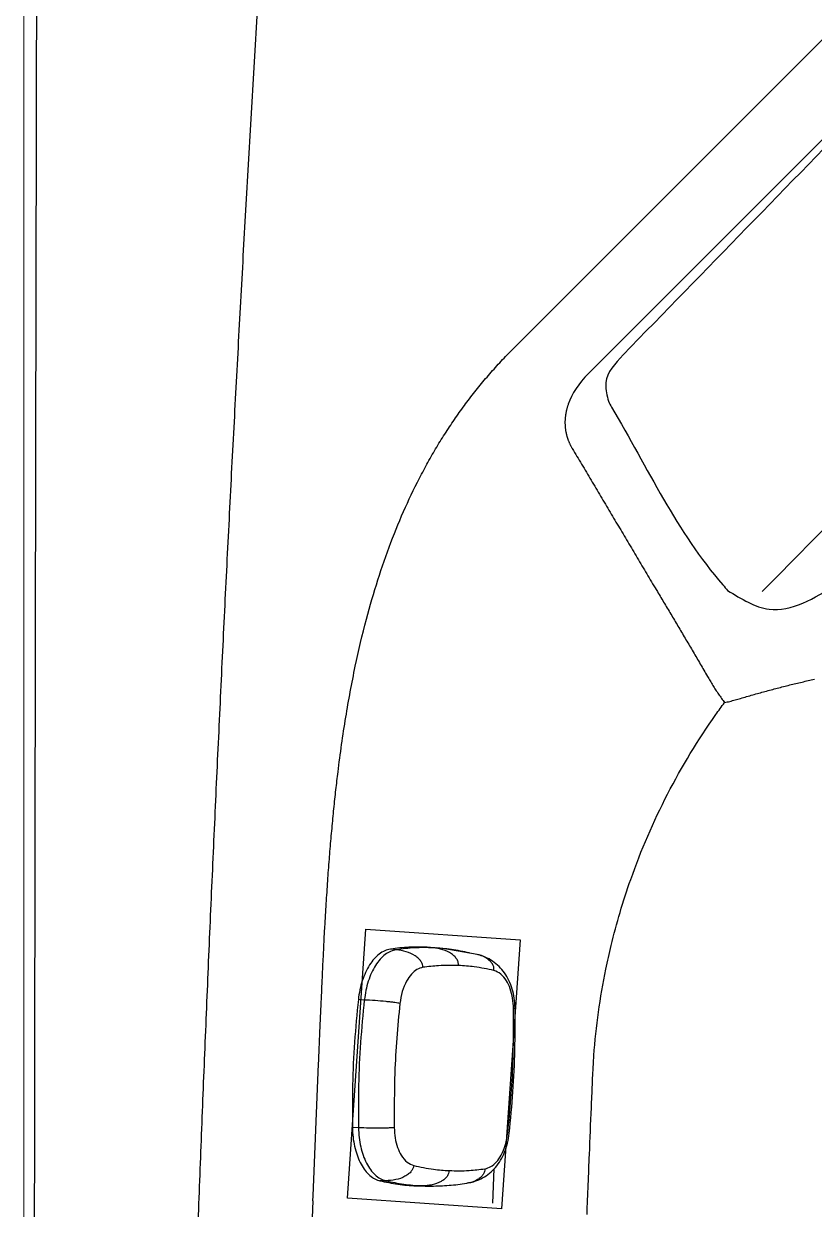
# Model space of a CAD drawing. Extents: x 528 to 612, y 788 to 934.
# Drawn here: x 527.96 to 536.03, y 869.18 to 881.27 of the extents above; entities that cross this region are included whole.
import ezdxf

# ---------------------------------------------------------------- set-up
doc = ezdxf.new("R2010")
doc.units = 0
doc.header["$MEASUREMENT"] = 0
for name, color, linetype in [('1', 4, 'Continuous'), ('DIM', 3, 'Continuous'), ('JET', 3, 'Continuous')]:
    doc.layers.add(name, color=color, linetype=linetype)

# ---------------------------------------------------------------- blocks, each defined once
blk = doc.blocks.new('Pillow Retg')
at = {"layer": '1'}
for points, knots in [([(0.428, 4.971), (0.583, 5.065), (0.863, 5.236), (1.309, 5.142), (1.832, 4.269), (2.308, 3.587), (2.691, 2.864), (2.696, 2.852)], [0, 0, 0, 0, 0.533921, 0.963649, 1.171047, 3.522005, 3.560627, 3.560627, 3.560627, 3.560627]), ([(-3.044, -2.672), (-3.051, -2.67), (-3.08, -2.662), (-3.724, -2.276), (-4.423, -1.955), (-4.975, -1.464), (-4.994, -1.448)], [11.621374, 11.621374, 11.621374, 11.621374, 11.643352, 11.711054, 13.84981, 13.926258, 13.926258, 13.926258, 13.926258])]:
    blk.add_open_spline(points, degree=3, knots=knots, dxfattribs=at)
for points in [[(-5.004, -1.096), (1.142, 4.968)], [(-4.93, -0.332), (0.428, 4.971)], [(2.696, 2.852), (2.692, 2.657), (2.591, 2.517)], [(-4.994, -1.448), (-5.184, -1.025), (-4.93, -0.332)], [(-2.591, -2.517), (-2.875, -2.694), (-3.044, -2.672)]]:
    blk.add_spline(points, degree=3, dxfattribs=at)
blk.add_open_spline([(2.591, 2.517), (0.864, 0.839), (-0.864, -0.839), (-2.591, -2.517)], degree=3, dxfattribs=at)
blk = doc.blocks.new('speaker')
at = {"layer": '1', "color": 3, "linetype": 'Continuous', "lineweight": 25}
for p, q in [((-0.157, 1.186), (-0.144, 1.189)), ((-0.144, 1.189), (0.214, 1.208)), ((0.212, 1.208), (0.273, 1.207)), ((0.272, 1.205), (0.374, 1.202)), ((0.313, 1.203), (0.374, 1.202)), ((0.683, 1.141), (0.743, 1.14)), ((0.74, 1.141), (0.743, 1.14)), ((0.948, 0.594), (1.009, 0.591)), ((0.858, -0.707), (0.919, -0.712)), ((-0.564, -0.965), (-0.588, -1.316)), ((-0.564, -0.965), (-0.588, -1.316)), ((-0.305, -1.143), (-0.318, -1.138)), ((0.145, -1.222), (0.05, -1.21)), ((0.112, -1.22), (0.051, -1.213)), ((0.206, -1.229), (0.111, -1.218)), ((0.145, -1.222), (0.206, -1.229)), ((0.52, -1.212), (0.58, -1.219)), ((0.588, -1.218), (0.58, -1.219))]:
    blk.add_line(p, q, dxfattribs=at)
for points, knots in [([(-0.589, 0.689), (-0.584, 0.722), (-0.573, 0.788), (-0.54, 0.879), (-0.498, 0.962), (-0.444, 1.034), (-0.381, 1.093), (-0.308, 1.139), (-0.238, 1.17), (-0.19, 1.179), (-0.171, 1.183)], [0, 0, 0, 0, 0.137423, 0.271063, 0.402521, 0.532791, 0.660804, 0.787455, 0.913938, 1, 1, 1, 1]), ([(-0.332, 1.045), (-0.331, 1.054), (-0.329, 1.076), (-0.313, 1.105), (-0.288, 1.132), (-0.239, 1.164), (-0.189, 1.184), (-0.15, 1.186), (-0.143, 1.187)], [0, 0, 0, 0, 0.100117, 0.216215, 0.355977, 0.521939, 0.915145, 1, 1, 1, 1]), ([(0.032, 1.054), (0.034, 1.064), (0.038, 1.085), (0.056, 1.115), (0.083, 1.142), (0.134, 1.174), (0.212, 1.2), (0.278, 1.202), (0.313, 1.203)], [0, 0, 0, 0, 0.075049, 0.162076, 0.266841, 0.391246, 0.685996, 1, 1, 1, 1]), ([(0.313, 1.203), (0.375, 1.198), (0.499, 1.186), (0.622, 1.156), (0.683, 1.141)], [0, 0, 0, 0, 0.5, 1, 1, 1, 1]), ([(0.374, 1.202), (0.435, 1.196), (0.558, 1.185), (0.679, 1.156), (0.74, 1.141)], [0, 0, 0, 0, 0.500001, 1, 1, 1, 1]), ([(0.392, 0.994), (0.395, 1.003), (0.4, 1.025), (0.419, 1.054), (0.448, 1.08), (0.502, 1.112), (0.582, 1.138), (0.649, 1.14), (0.683, 1.141)], [0, 0, 0, 0, 0.07505, 0.162076, 0.266839, 0.391242, 0.685992, 1, 1, 1, 1]), ([(0.683, 1.141), (0.702, 1.135), (0.739, 1.121), (0.79, 1.081), (0.836, 1.027), (0.876, 0.959), (0.908, 0.879), (0.931, 0.79), (0.946, 0.694), (0.947, 0.628), (0.948, 0.594)], [0, 0, 0, 0, 0.125505, 0.249704, 0.373992, 0.499776, 0.625678, 0.750079, 0.874386, 1, 1, 1, 1]), ([(0.743, 1.14), (0.762, 1.134), (0.799, 1.12), (0.851, 1.079), (0.897, 1.025), (0.937, 0.957), (0.969, 0.876), (0.992, 0.787), (1.007, 0.691), (1.009, 0.624), (1.009, 0.591)], [0, 0, 0, 0, 0.125114, 0.25021, 0.375201, 0.5, 0.624799, 0.74979, 0.874886, 1, 1, 1, 1]), ([(-0.575, 0.682), (-0.568, 0.717), (-0.556, 0.788), (-0.519, 0.881), (-0.469, 0.963), (-0.405, 1.024), (-0.357, 1.038), (-0.332, 1.045)], [0, 0, 0, 0, 0.1868454, 0.373701, 0.5604087, 0.7802215, 1, 1, 1, 1]), ([(-0.332, 1.045), (-0.264, 1.051), (-0.142, 1.062), (-0.021, 1.057), (0.032, 1.054)], [0, 0, 0, 0, 0.559986, 1, 1, 1, 1]), ([(0.032, 1.054), (0.1, 1.047), (0.221, 1.036), (0.34, 1.006), (0.392, 0.994)], [0, 0, 0, 0, 0.559986, 1, 1, 1, 1]), ([(0.392, 0.994), (0.412, 0.986), (0.452, 0.969), (0.503, 0.914), (0.546, 0.833), (0.577, 0.727), (0.581, 0.643), (0.583, 0.601)], [0, 0, 0, 0, 0.186661, 0.373374, 0.560001, 0.780011, 1, 1, 1, 1]), ([(-0.678, -0.587), (-0.675, -0.445), (-0.67, -0.161), (-0.64, 0.266), (-0.606, 0.548), (-0.589, 0.689)], [0, 0, 0, 0, 0.333326, 0.666674, 1, 1, 1, 1]), ([(-0.662, -0.582), (-0.66, -0.464), (-0.656, -0.228), (-0.631, 0.195), (-0.596, 0.498), (-0.575, 0.682)], [0, 0, 0, 0, 0.280017, 0.560061, 1, 1, 1, 1]), ([(-0.589, 0.689), (-0.589, 0.688), (-0.589, 0.687), (-0.579, 0.684), (-0.575, 0.682)], [0, 0, 0, 0, 0.47605, 1, 1, 1, 1]), ([(0.583, 0.601), (0.581, 0.483), (0.577, 0.246), (0.552, -0.177), (0.517, -0.479), (0.495, -0.664)], [0, 0, 0, 0, 0.280017, 0.560061, 1, 1, 1, 1]), ([(0.583, 0.601), (0.589, 0.602), (0.604, 0.603), (0.637, 0.604), (0.679, 0.604), (0.748, 0.604), (0.842, 0.601), (0.912, 0.597), (0.948, 0.594)], [0, 0, 0, 0, 0.075054, 0.162074, 0.266824, 0.391217, 0.685963, 1, 1, 1, 1]), ([(0.948, 0.594), (0.945, 0.45), (0.94, 0.16), (0.91, -0.276), (0.875, -0.563), (0.858, -0.707)], [0, 0, 0, 0, 0.333331, 0.666669, 1, 1, 1, 1]), ([(1.009, 0.591), (1.007, 0.446), (1.001, 0.156), (0.971, -0.28), (0.937, -0.568), (0.919, -0.712)], [0, 0, 0, 0, 0.333338, 0.666662, 1, 1, 1, 1]), ([(-0.331, -1.134), (-0.349, -1.127), (-0.395, -1.112), (-0.461, -1.072), (-0.526, -1.017), (-0.581, -0.949), (-0.624, -0.871), (-0.655, -0.783), (-0.674, -0.687), (-0.677, -0.621), (-0.678, -0.587)], [0, 0, 0, 0, 0.086276, 0.212098, 0.338317, 0.466117, 0.596395, 0.728059, 0.862063, 1, 1, 1, 1]), ([(-0.662, -0.582), (-0.667, -0.583), (-0.677, -0.585), (-0.677, -0.586), (-0.677, -0.587)], [0, 0, 0, 0, 0.524053, 1, 1, 1, 1]), ([(-0.472, -0.975), (-0.492, -0.967), (-0.531, -0.951), (-0.582, -0.895), (-0.626, -0.815), (-0.656, -0.708), (-0.66, -0.624), (-0.662, -0.582)], [0, 0, 0, 0, 0.186661, 0.373374, 0.560001, 0.780011, 1, 1, 1, 1]), ([(0.495, -0.664), (0.489, -0.699), (0.476, -0.769), (0.44, -0.863), (0.39, -0.944), (0.326, -1.006), (0.277, -1.019), (0.253, -1.026)], [0, 0, 0, 0, 0.186845, 0.373701, 0.560409, 0.780222, 1, 1, 1, 1]), ([(0.495, -0.664), (0.502, -0.665), (0.516, -0.669), (0.549, -0.674), (0.59, -0.68), (0.659, -0.689), (0.753, -0.699), (0.822, -0.704), (0.858, -0.707)], [0, 0, 0, 0, 0.0750544, 0.1620735, 0.2668246, 0.3912169, 0.6859633, 1, 1, 1, 1]), ([(0.858, -0.707), (0.853, -0.74), (0.842, -0.806), (0.814, -0.898), (0.779, -0.983), (0.737, -1.058), (0.688, -1.12), (0.635, -1.167), (0.578, -1.2), (0.54, -1.208), (0.52, -1.212)], [0, 0, 0, 0, 0.125614, 0.249921, 0.374322, 0.500224, 0.626008, 0.750296, 0.874495, 1, 1, 1, 1]), ([(0.919, -0.712), (0.914, -0.744), (0.904, -0.809), (0.876, -0.901), (0.842, -0.985), (0.801, -1.059), (0.753, -1.121), (0.701, -1.169), (0.645, -1.204), (0.607, -1.213), (0.588, -1.218)], [0, 0, 0, 0, 0.125117, 0.250217, 0.375217, 0.500028, 0.624818, 0.749795, 0.874889, 1, 1, 1, 1]), ([(-0.472, -0.975), (-0.472, -0.985), (-0.473, -1.006), (-0.461, -1.038), (-0.44, -1.068), (-0.396, -1.106), (-0.349, -1.132), (-0.311, -1.14), (-0.305, -1.141)], [0, 0, 0, 0, 0.100431, 0.216895, 0.357098, 0.523583, 0.918025, 1, 1, 1, 1]), ([(-0.112, -1.035), (-0.18, -1.029), (-0.3, -1.017), (-0.419, -0.988), (-0.472, -0.975)], [0, 0, 0, 0, 0.559986, 1, 1, 1, 1]), ([(0.253, -1.026), (0.185, -1.032), (0.063, -1.044), (-0.059, -1.038), (-0.112, -1.035)], [0, 0, 0, 0, 0.559986, 1, 1, 1, 1]), ([(-0.112, -1.035), (-0.112, -1.045), (-0.111, -1.067), (-0.097, -1.099), (-0.074, -1.129), (-0.028, -1.168), (0.046, -1.204), (0.111, -1.216), (0.145, -1.222)], [0, 0, 0, 0, 0.075048, 0.162077, 0.266843, 0.39125, 0.686, 1, 1, 1, 1]), ([(0.253, -1.026), (0.254, -1.036), (0.256, -1.057), (0.271, -1.089), (0.296, -1.119), (0.345, -1.159), (0.421, -1.194), (0.487, -1.206), (0.52, -1.212)], [0, 0, 0, 0, 0.075049, 0.162076, 0.266841, 0.391246, 0.685996, 1, 1, 1, 1]), ([(0.051, -1.213), (-0.009, -1.204), (-0.128, -1.188), (-0.246, -1.158), (-0.305, -1.143)], [0, 0, 0, 0, 0.500034, 1, 1, 1, 1]), ([(0.58, -1.219), (0.517, -1.225), (0.392, -1.237), (0.268, -1.232), (0.206, -1.229)], [0, 0, 0, 0, 0.499999, 1, 1, 1, 1])]:
    blk.add_open_spline(points, degree=3, knots=knots, dxfattribs=at)
for points in [[(-0.063, 1.194), (0, 1.2), (0.125, 1.212), (0.25, 1.206), (0.313, 1.203)], [(0.52, -1.212), (0.458, -1.218), (0.332, -1.23), (0.207, -1.224), (0.145, -1.222)]]:
    blk.add_open_spline(points, degree=3, dxfattribs=at)
blk = doc.blocks.new('2018 FLASH')
at = {"layer": '1', "color": 6, "linetype": 'Continuous', "lineweight": 18}
blk.add_line((0, 81.522), (0, 2.898), dxfattribs=at)
at = {"layer": '1', "linetype": 'Continuous', "lineweight": 25}
for p, q in [((4.993, 73.035), (11.385, 79.427)), ((5.762, 72.784), (11.636, 78.658)), ((3.067, 67.025), (3.073, 67.14)), ((3.305, 64.373), (3.492, 67.116)), ((3.492, 67.116), (5.065, 67.009)), ((5.065, 67.009), (4.877, 64.265)), ((2.952, 64.396), (3.009, 65.744)), ((3.009, 65.744), (3.01, 65.781)), ((2.95, 64.346), (2.952, 64.396)), ((4.877, 64.265), (3.305, 64.373))]:
    blk.add_line(p, q, dxfattribs=at)
blk.add_arc((551.204, 42.21), 548.7, 177.68788, 182.31591, dxfattribs=at)
blk.add_ellipse((6.97, 72.436), major_axis=(1.44, 0.221), ratio=0.581848, start_param=2.471078, end_param=2.842486, dxfattribs=at)
for points, knots in [([(0.143, 2.947), (0.143, 2.951), (0.143, 2.954), (0.143, 2.96), (0.143, 2.97), (0.143, 2.992), (0.143, 3.037), (0.143, 3.126), (0.142, 3.305), (0.142, 3.663), (0.14, 4.379), (0.137, 5.81), (0.134, 7.037), (0.129, 9.491), (0.126, 11.127), (0.117, 16.035), (0.112, 19.307), (0.105, 25.851), (0.102, 29.122), (0.099, 35.666), (0.097, 42.21), (0.099, 48.754), (0.102, 55.298), (0.105, 58.569), (0.112, 65.113), (0.117, 68.385), (0.129, 74.929), (0.136, 78.201), (0.145, 81.526)], [0, 0, 0, 0, 0.000122, 0.000122, 0.000244, 0.000488, 0.000977, 0.001953, 0.003906, 0.007812, 0.015625, 0.03125, 0.0625, 0.0625, 0.125, 0.125, 0.25, 0.25, 0.375, 0.375, 0.5, 0.625, 0.625, 0.75, 0.75, 0.875, 0.875, 1, 1, 1, 1]), ([(2.585, 79.681), (2.575, 79.526), (2.554, 79.217), (2.524, 78.753), (2.494, 78.289), (2.465, 77.824), (2.436, 77.359), (2.407, 76.895), (2.379, 76.429), (2.351, 75.964), (2.324, 75.499), (2.297, 75.033), (2.27, 74.567), (2.244, 74.101), (2.218, 73.634), (2.193, 73.167), (2.168, 72.7), (2.143, 72.233), (2.118, 71.766), (2.095, 71.298), (2.071, 70.831), (2.048, 70.363), (2.025, 69.894), (2.003, 69.426), (1.981, 68.957), (1.959, 68.488), (1.938, 68.019), (1.917, 67.55), (1.896, 67.08), (1.876, 66.61), (1.857, 66.14), (1.837, 65.67), (1.818, 65.2), (1.8, 64.729), (1.782, 64.258), (1.764, 63.787), (1.747, 63.315), (1.73, 62.844), (1.713, 62.372), (1.697, 61.9), (1.681, 61.428), (1.645, 60.334), (1.593, 58.618), (1.532, 56.278), (1.481, 53.932), (1.424, 50.807), (1.378, 46.899), (1.359, 42.21), (1.378, 37.52), (1.424, 33.612), (1.481, 30.487), (1.532, 28.142), (1.593, 25.801), (1.65, 23.943), (1.695, 22.565), (1.726, 21.666), (1.759, 20.767), (1.793, 19.87), (1.828, 18.974), (1.865, 18.078), (1.903, 17.183), (1.943, 16.289), (1.984, 15.395), (2.026, 14.503), (2.07, 13.611), (2.115, 12.72), (2.161, 11.83), (2.209, 10.941), (2.259, 10.053), (2.31, 9.165), (2.362, 8.278), (2.415, 7.392), (2.47, 6.507), (2.527, 5.623), (2.565, 5.033), (2.585, 4.739)], [0, 0, 0, 0, 0.0061975, 0.0123976, 0.0186003, 0.0248057, 0.0310138, 0.0372245, 0.0434378, 0.0496538, 0.0558725, 0.0620939, 0.0683179, 0.0745447, 0.0807741, 0.0870062, 0.093241, 0.0994785, 0.1057187, 0.1119616, 0.1182072, 0.1244556, 0.1307066, 0.1369604, 0.143217, 0.1494762, 0.1557382, 0.162003, 0.1682705, 0.1745407, 0.1808138, 0.1870895, 0.1933681, 0.1996494, 0.2059335, 0.2122204, 0.21851, 0.2248025, 0.2310977, 0.2373957, 0.2436966, 0.2500002, 0.2811568, 0.3123753, 0.3436562, 0.3750002, 0.4374165, 0.5, 0.5625832, 0.6249998, 0.6563435, 0.6876244, 0.718843, 0.7499998, 0.7620043, 0.7739987, 0.7859829, 0.797957, 0.809921, 0.821875, 0.833819, 0.845753, 0.857677, 0.8695911, 0.8814953, 0.8933897, 0.9052742, 0.9171489, 0.9290138, 0.940869, 0.9527145, 0.9645503, 0.9763765, 0.988193, 1, 1, 1, 1]), ([(3.073, 67.14), (3.075, 67.18), (3.08, 67.26), (3.087, 67.378), (3.095, 67.494), (3.102, 67.608), (3.11, 67.72), (3.119, 67.829), (3.127, 67.937), (3.136, 68.042), (3.146, 68.145), (3.155, 68.246), (3.165, 68.345), (3.175, 68.442), (3.185, 68.537), (3.196, 68.63), (3.226, 68.877), (3.281, 69.268), (3.377, 69.788), (3.487, 70.256), (3.609, 70.677), (3.742, 71.058), (3.89, 71.419), (4.015, 71.675), (4.103, 71.839), (4.146, 71.918), (4.191, 71.996), (4.237, 72.073), (4.285, 72.148), (4.333, 72.223), (4.382, 72.296), (4.432, 72.369), (4.483, 72.44), (4.536, 72.511), (4.589, 72.58), (4.644, 72.648), (4.699, 72.716), (4.756, 72.782), (4.813, 72.847), (4.872, 72.911), (4.932, 72.974), (4.972, 73.015), (4.993, 73.035)], [0, 0, 0, 0, 0.018988, 0.037643, 0.055965, 0.073956, 0.091614, 0.108941, 0.125937, 0.142602, 0.158936, 0.174939, 0.190613, 0.205957, 0.220972, 0.235657, 0.250015, 0.338845, 0.42212, 0.500009, 0.565926, 0.629433, 0.690718, 0.74999, 0.76428, 0.778504, 0.792663, 0.806763, 0.820806, 0.834797, 0.848739, 0.862636, 0.876491, 0.89031, 0.904095, 0.917852, 0.931583, 0.945292, 0.958985, 0.972664, 0.986335, 1, 1, 1, 1]), ([(5.556, 72.472), (5.555, 72.468), (5.552, 72.459), (5.548, 72.447), (5.544, 72.434), (5.541, 72.422), (5.538, 72.409), (5.535, 72.397), (5.533, 72.384), (5.53, 72.372), (5.528, 72.359), (5.527, 72.347), (5.526, 72.334), (5.525, 72.322), (5.524, 72.31), (5.523, 72.298), (5.523, 72.286), (5.523, 72.274), (5.524, 72.262), (5.524, 72.25), (5.525, 72.239), (5.526, 72.227), (5.528, 72.216), (5.529, 72.204), (5.531, 72.193), (5.534, 72.182), (5.536, 72.171), (5.539, 72.16), (5.541, 72.149), (5.545, 72.139), (5.548, 72.128), (5.551, 72.118), (5.555, 72.108), (5.559, 72.098), (5.563, 72.088), (5.567, 72.078), (5.572, 72.068), (5.576, 72.059), (5.581, 72.049), (5.586, 72.04), (5.591, 72.03), (5.595, 72.024), (5.597, 72.021)], [0, 0, 0, 0, 0.024986, 0.049972, 0.07496, 0.099948, 0.124937, 0.149927, 0.174917, 0.199908, 0.2249, 0.249892, 0.274885, 0.299879, 0.324874, 0.349872, 0.37487, 0.399868, 0.424866, 0.449861, 0.474852, 0.499837, 0.524814, 0.549786, 0.574756, 0.599727, 0.624701, 0.649679, 0.674665, 0.699657, 0.724657, 0.749666, 0.774683, 0.799707, 0.824737, 0.849773, 0.874813, 0.899856, 0.924898, 0.949938, 0.974973, 1, 1, 1, 1]), ([(5.597, 72.021), (5.629, 71.967), (5.693, 71.859), (5.79, 71.697), (5.887, 71.535), (5.983, 71.372), (6.08, 71.209), (6.176, 71.047), (6.273, 70.884), (6.369, 70.722), (6.434, 70.614), (6.466, 70.56)], [0, 0, 0, 0, 0.111109, 0.222218, 0.33333, 0.444444, 0.555554, 0.666661, 0.777772, 0.888886, 1, 1, 1, 1]), ([(6.466, 70.56), (6.49, 70.52), (6.539, 70.438), (6.612, 70.316), (6.685, 70.193), (6.758, 70.07), (6.831, 69.946), (6.904, 69.822), (6.952, 69.738), (6.976, 69.696)], [0, 0, 0, 0, 0.142855, 0.285709, 0.428567, 0.571429, 0.714289, 0.857145, 1, 1, 1, 1]), ([(6.976, 69.696), (6.985, 69.681), (7.003, 69.65), (7.031, 69.604), (7.06, 69.559), (7.09, 69.515), (7.12, 69.471), (7.141, 69.443), (7.151, 69.428)], [0, 0, 0, 0, 0.166662, 0.333325, 0.500012, 0.666686, 0.833343, 1, 1, 1, 1]), ([(7.315, 69.471), (7.335, 69.477), (7.377, 69.49), (7.439, 69.508), (7.502, 69.525), (7.564, 69.542), (7.627, 69.559), (7.69, 69.576), (7.753, 69.592), (7.816, 69.608), (7.879, 69.623), (7.942, 69.638), (8.005, 69.653), (8.047, 69.662), (8.068, 69.667)], [0, 0, 0, 0, 0.083333, 0.166667, 0.250001, 0.333334, 0.416668, 0.500001, 0.583335, 0.666668, 0.750001, 0.833334, 0.916667, 1, 1, 1, 1]), ([(5.994, 66.95), (6.049, 67.177), (6.206, 67.707), (6.551, 68.505), (6.906, 69.09), (7.121, 69.388), (7.151, 69.429)], [0.22684237, 0.22684237, 0.22684237, 0.22684237, 0.25, 0.28125, 0.3125, 0.31748314, 0.31748314, 0.31748314, 0.31748314]), ([(7.151, 69.429), (7.16, 69.431), (7.177, 69.434), (7.204, 69.441), (7.231, 69.448), (7.259, 69.455), (7.287, 69.463), (7.305, 69.468), (7.315, 69.471)], [0, 0, 0, 0, 0.16667, 0.333342, 0.500006, 0.666668, 0.833334, 1, 1, 1, 1]), ([(3.01, 65.781), (3.015, 65.893), (3.024, 66.102), (3.037, 66.394), (3.048, 66.643), (3.058, 66.849), (3.064, 66.971), (3.067, 67.025)], [0, 0, 0, 0, 0.269632, 0.504447, 0.704447, 0.86963, 1, 1, 1, 1]), ([(5.807, 65.624), (5.807, 65.633), (5.809, 65.681), (5.813, 65.749), (5.837, 66.105), (5.892, 66.5), (5.974, 66.87), (5.994, 66.95)], [0.18272713, 0.18272713, 0.18272713, 0.18272713, 0.18359375, 0.1875, 0.18945312, 0.21875, 0.22684237, 0.22684237, 0.22684237, 0.22684237]), ([(5.748, 64.206), (5.756, 64.411), (5.771, 64.774), (5.789, 65.216), (5.801, 65.484), (5.805, 65.594), (5.807, 65.624)], [0.13600714, 0.13600714, 0.13600714, 0.13600714, 0.15625, 0.171875, 0.1796875, 0.18272713, 0.18272713, 0.18272713, 0.18272713])]:
    blk.add_open_spline(points, degree=3, knots=knots, dxfattribs=at)
at = {"layer": 'DIM', "xscale": -1, "rotation": 353.4073024183633}
blk.add_blockref('speaker', (4.349, 65.696), dxfattribs=at)
at = {"layer": 'JET', "xscale": -1, "rotation": 269.9332443832628}
blk.add_blockref('Pillow Retg', (8.637, 75.564), dxfattribs=at)

msp = doc.modelspace()

# ---------------------------------------------------------------- block references
at = {"layer": '1'}
msp.add_blockref('2018 FLASH', (527.965, 804.919), dxfattribs=at)

doc.saveas('drawing.dxf')
